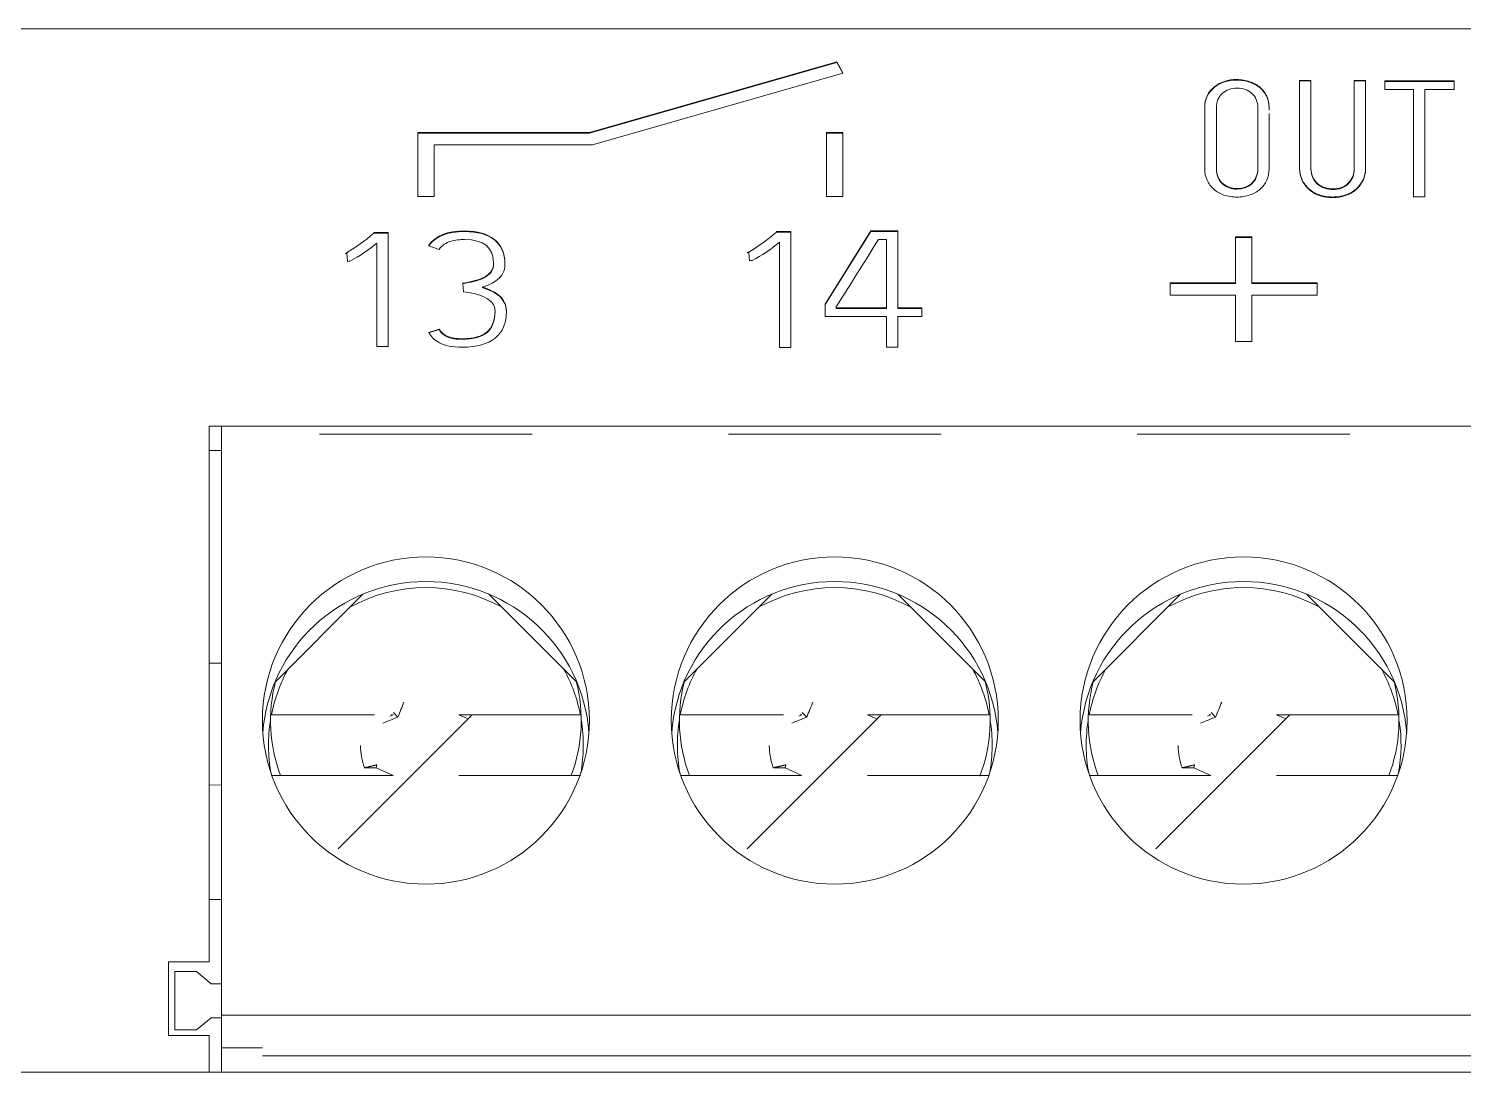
# Model space of a CAD drawing. Header units: millimetres. Extents: x 0 to 14510, y -7775 to 297.
# Drawn here: x 1434.41 to 1451.96, y -1924.46 to -1911.7 of the extents above; entities that cross this region are included whole.
import ezdxf

# ---------------------------------------------------------------- set-up
doc = ezdxf.new("R2010")
doc.units = ezdxf.units.MM
doc.layers.add('eProC - L2', color=41, linetype='Continuous', lineweight=20)

msp = doc.modelspace()

# ---------------------------------------------------------------- linework, layer by layer
at = {"layer": 'eProC - L2', "linetype": 'Continuous'}
for p, q in [((1400.515, -1911.699), (1465.219, -1911.699)), ((1444.294, -1912.105), (1441.269, -1912.97)), ((1444.294, -1912.112), (1441.269, -1912.977)), ((1444.369, -1912.237), (1444.294, -1912.105)), ((1444.294, -1912.112), (1444.294, -1912.105)), ((1444.369, -1912.244), (1444.294, -1912.112)), ((1441.308, -1913.118), (1444.369, -1912.244)), ((1444.369, -1912.244), (1444.369, -1912.237)), ((1449.953, -1912.338), (1449.953, -1912.331)), ((1449.953, -1912.331), (1450.092, -1912.331)), ((1449.953, -1912.338), (1450.092, -1912.338)), ((1450.092, -1912.338), (1450.092, -1912.331)), ((1450.622, -1912.338), (1450.622, -1912.331)), ((1450.622, -1912.331), (1450.761, -1912.331)), ((1450.622, -1912.338), (1450.761, -1912.338)), ((1450.761, -1912.338), (1450.761, -1912.331)), ((1450.997, -1912.344), (1450.997, -1912.336)), ((1450.997, -1912.336), (1451.845, -1912.336)), ((1451.845, -1912.344), (1451.845, -1912.336)), ((1450.997, -1912.344), (1451.845, -1912.344)), ((1450.997, -1912.442), (1450.997, -1912.344)), ((1451.345, -1912.442), (1450.997, -1912.442)), ((1451.345, -1913.754), (1451.345, -1912.442)), ((1451.845, -1912.442), (1451.486, -1912.442)), ((1451.486, -1912.442), (1451.486, -1913.754)), ((1451.845, -1912.344), (1451.845, -1912.442)), ((1441.269, -1912.97), (1439.169, -1912.97)), ((1439.169, -1912.977), (1439.169, -1912.97)), ((1441.269, -1912.977), (1439.169, -1912.977)), ((1439.169, -1912.977), (1439.169, -1913.752)), ((1441.269, -1912.977), (1441.269, -1912.97)), ((1444.369, -1912.97), (1444.169, -1912.97)), ((1444.169, -1912.977), (1444.169, -1912.97)), ((1444.369, -1912.977), (1444.169, -1912.977)), ((1444.169, -1912.977), (1444.169, -1913.752)), ((1444.369, -1912.977), (1444.369, -1912.97)), ((1444.369, -1913.752), (1444.369, -1912.977)), ((1439.369, -1913.752), (1439.369, -1913.118)), ((1439.369, -1913.118), (1441.308, -1913.118)), ((1439.169, -1913.752), (1439.369, -1913.752)), ((1444.169, -1913.752), (1444.369, -1913.752)), ((1451.486, -1913.754), (1451.345, -1913.754)), ((1438.634, -1914.199), (1438.634, -1914.192)), ((1438.634, -1914.192), (1438.806, -1914.192)), ((1438.634, -1914.199), (1438.806, -1914.199)), ((1438.806, -1914.199), (1438.806, -1914.192)), ((1438.806, -1914.199), (1438.806, -1915.586)), ((1443.557, -1914.185), (1443.557, -1914.178)), ((1443.557, -1914.178), (1443.733, -1914.178)), ((1443.557, -1914.185), (1443.733, -1914.185)), ((1443.733, -1914.185), (1443.733, -1914.178)), ((1443.733, -1914.185), (1443.733, -1915.595)), ((1444.15, -1915.065), (1444.711, -1914.171)), ((1444.15, -1915.072), (1444.711, -1914.178)), ((1444.711, -1914.178), (1444.711, -1914.171)), ((1444.711, -1914.171), (1445.041, -1914.171)), ((1444.711, -1914.178), (1445.041, -1914.178)), ((1445.041, -1914.178), (1445.041, -1914.171)), ((1445.041, -1914.178), (1445.041, -1915.118)), ((1449.369, -1914.243), (1449.169, -1914.243)), ((1449.169, -1914.25), (1449.169, -1914.243)), ((1449.369, -1914.25), (1449.169, -1914.25)), ((1449.169, -1914.25), (1449.169, -1914.816)), ((1449.369, -1914.25), (1449.369, -1914.243)), ((1449.369, -1914.816), (1449.369, -1914.25)), ((1438.285, -1914.449), (1438.285, -1914.442)), ((1438.302, -1914.445), (1438.285, -1914.449)), ((1438.31, -1914.544), (1438.302, -1914.445)), ((1438.669, -1915.586), (1438.669, -1914.32)), ((1439.304, -1914.354), (1439.304, -1914.347)), ((1439.43, -1914.398), (1439.304, -1914.354)), ((1443.203, -1914.439), (1443.203, -1914.432)), ((1443.22, -1914.434), (1443.203, -1914.439)), ((1443.228, -1914.535), (1443.22, -1914.434)), ((1443.593, -1915.595), (1443.593, -1914.307)), ((1444.9, -1914.275), (1444.803, -1914.275)), ((1444.9, -1915.118), (1444.9, -1914.275)), ((1440.235, -1914.576), (1440.235, -1914.569)), ((1439.722, -1914.818), (1439.722, -1914.811)), ((1439.73, -1914.915), (1439.722, -1914.818)), ((1448.369, -1914.816), (1448.369, -1914.808)), ((1449.169, -1914.808), (1448.369, -1914.808)), ((1448.369, -1914.816), (1448.369, -1914.957)), ((1449.169, -1914.816), (1448.369, -1914.816)), ((1448.369, -1914.957), (1449.169, -1914.957)), ((1449.169, -1914.957), (1449.169, -1915.523)), ((1450.169, -1914.808), (1449.369, -1914.808)), ((1450.169, -1914.816), (1449.369, -1914.816)), ((1449.369, -1915.523), (1449.369, -1914.957)), ((1449.369, -1914.957), (1450.169, -1914.957)), ((1450.169, -1914.816), (1450.169, -1914.808)), ((1450.169, -1914.957), (1450.169, -1914.816)), ((1444.15, -1915.072), (1444.15, -1915.065)), ((1444.15, -1915.217), (1444.15, -1915.072)), ((1444.288, -1915.093), (1444.288, -1915.118)), ((1444.288, -1915.111), (1444.9, -1915.111)), ((1444.288, -1915.118), (1444.9, -1915.118)), ((1445.041, -1915.111), (1445.335, -1915.111)), ((1445.041, -1915.118), (1445.335, -1915.118)), ((1445.335, -1915.118), (1445.335, -1915.111)), ((1445.335, -1915.118), (1445.335, -1915.217)), ((1440.253, -1915.159), (1440.253, -1915.152)), ((1444.9, -1915.217), (1444.15, -1915.217)), ((1444.9, -1915.592), (1444.9, -1915.217)), ((1445.335, -1915.217), (1445.041, -1915.217)), ((1445.041, -1915.217), (1445.041, -1915.592)), ((1439.305, -1915.412), (1439.431, -1915.371)), ((1439.305, -1915.419), (1439.431, -1915.378)), ((1439.305, -1915.419), (1439.305, -1915.412)), ((1439.431, -1915.378), (1439.431, -1915.371)), ((1438.806, -1915.586), (1438.669, -1915.586)), ((1443.733, -1915.595), (1443.593, -1915.595)), ((1445.041, -1915.592), (1444.9, -1915.592)), ((1449.169, -1915.523), (1449.369, -1915.523)), ((1465.219, -1916.557), (1436.619, -1916.557)), ((1436.619, -1923.107), (1436.619, -1916.557)), ((1436.769, -1916.557), (1436.769, -1916.681)), ((1436.769, -1916.873), (1436.769, -1916.657)), ((1437.969, -1916.657), (1440.569, -1916.657)), ((1442.969, -1916.657), (1445.569, -1916.657)), ((1447.969, -1916.657), (1450.569, -1916.657)), ((1436.619, -1916.857), (1436.769, -1916.857)), ((1436.769, -1916.873), (1436.769, -1917.173)), ((1436.769, -1922.357), (1436.769, -1917.173)), ((1437.424, -1919.686), (1438.499, -1918.611)), ((1440.04, -1918.611), (1441.115, -1919.686)), ((1442.424, -1919.686), (1443.499, -1918.611)), ((1445.04, -1918.611), (1446.115, -1919.686)), ((1447.424, -1919.686), (1448.499, -1918.611)), ((1450.04, -1918.611), (1451.115, -1919.686)), ((1440.174, -1918.757), (1440.18, -1918.751)), ((1445.174, -1918.757), (1445.18, -1918.751)), ((1450.174, -1918.757), (1450.18, -1918.751)), ((1436.619, -1919.457), (1436.769, -1919.457)), ((1438.872, -1920.059), (1438.926, -1920.114)), ((1443.872, -1920.059), (1443.926, -1920.114)), ((1448.872, -1920.059), (1448.926, -1920.114)), ((1437.381, -1920.085), (1437.585, -1920.085)), ((1437.585, -1920.085), (1438.641, -1920.085)), ((1439.836, -1920.085), (1438.196, -1921.725)), ((1438.828, -1920.103), (1438.868, -1920.085)), ((1438.846, -1920.085), (1438.868, -1920.085)), ((1439.897, -1920.085), (1439.671, -1920.085)), ((1439.671, -1920.085), (1439.785, -1920.136)), ((1439.897, -1920.085), (1440.954, -1920.085)), ((1440.954, -1920.085), (1441.158, -1920.085)), ((1442.381, -1920.085), (1442.585, -1920.085)), ((1442.585, -1920.085), (1443.641, -1920.085)), ((1444.836, -1920.085), (1443.196, -1921.725)), ((1443.828, -1920.103), (1443.868, -1920.085)), ((1443.846, -1920.085), (1443.868, -1920.085)), ((1444.897, -1920.085), (1444.671, -1920.085)), ((1444.671, -1920.085), (1444.785, -1920.136)), ((1444.897, -1920.085), (1445.954, -1920.085)), ((1445.954, -1920.085), (1446.158, -1920.085)), ((1447.381, -1920.085), (1447.585, -1920.085)), ((1447.585, -1920.085), (1448.641, -1920.085)), ((1449.836, -1920.085), (1448.196, -1921.725)), ((1448.828, -1920.103), (1448.868, -1920.085)), ((1448.846, -1920.085), (1448.868, -1920.085)), ((1449.897, -1920.085), (1449.671, -1920.085)), ((1449.671, -1920.085), (1449.785, -1920.136)), ((1449.897, -1920.085), (1450.954, -1920.085)), ((1450.954, -1920.085), (1451.158, -1920.085)), ((1438.662, -1920.736), (1438.518, -1920.734)), ((1438.662, -1920.736), (1438.67, -1920.698)), ((1438.868, -1920.828), (1438.662, -1920.736)), ((1443.662, -1920.736), (1443.518, -1920.734)), ((1443.662, -1920.736), (1443.67, -1920.698)), ((1443.868, -1920.828), (1443.662, -1920.736)), ((1448.662, -1920.736), (1448.518, -1920.734)), ((1448.662, -1920.736), (1448.67, -1920.698)), ((1448.868, -1920.828), (1448.662, -1920.736)), ((1437.585, -1920.828), (1437.381, -1920.828)), ((1437.585, -1920.828), (1438.641, -1920.828)), ((1438.641, -1920.828), (1438.868, -1920.828)), ((1439.897, -1920.828), (1439.671, -1920.828)), ((1439.897, -1920.828), (1440.954, -1920.828)), ((1441.158, -1920.828), (1440.954, -1920.828)), ((1442.585, -1920.828), (1442.381, -1920.828)), ((1442.585, -1920.828), (1443.641, -1920.828)), ((1443.641, -1920.828), (1443.868, -1920.828)), ((1444.897, -1920.828), (1444.671, -1920.828)), ((1444.897, -1920.828), (1445.954, -1920.828)), ((1446.158, -1920.828), (1445.954, -1920.828)), ((1447.585, -1920.828), (1447.381, -1920.828)), ((1447.585, -1920.828), (1448.641, -1920.828)), ((1448.641, -1920.828), (1448.868, -1920.828)), ((1449.897, -1920.828), (1449.671, -1920.828)), ((1449.897, -1920.828), (1450.954, -1920.828)), ((1451.158, -1920.828), (1450.954, -1920.828)), ((1436.619, -1920.944), (1436.769, -1920.945)), ((1436.619, -1922.344), (1436.769, -1922.345)), ((1436.769, -1922.357), (1436.769, -1922.657)), ((1436.769, -1922.357), (1436.769, -1923.257)), ((1436.119, -1923.107), (1436.119, -1924.007)), ((1436.119, -1923.107), (1436.619, -1923.107)), ((1436.462, -1923.225), (1436.199, -1923.225)), ((1436.199, -1923.225), (1436.199, -1923.939)), ((1436.641, -1923.375), (1436.462, -1923.225)), ((1436.769, -1923.375), (1436.641, -1923.375)), ((1436.769, -1923.757), (1436.769, -1923.257)), ((1436.462, -1923.939), (1436.641, -1923.789)), ((1436.641, -1923.789), (1436.769, -1923.789)), ((1436.769, -1923.757), (1436.769, -1924.157)), ((1436.769, -1923.757), (1466.769, -1923.757)), ((1436.619, -1924.007), (1436.119, -1924.007)), ((1436.199, -1923.939), (1436.462, -1923.939)), ((1436.619, -1924.164), (1436.619, -1924.007)), ((1436.619, -1924.164), (1436.619, -1924.457)), ((1436.769, -1924.257), (1436.769, -1924.157)), ((1437.269, -1924.157), (1436.769, -1924.157)), ((1436.769, -1924.257), (1436.769, -1924.457)), ((1437.269, -1924.257), (1467.269, -1924.257)), ((1436.619, -1924.457), (1400.019, -1924.457)), ((1436.619, -1924.457), (1436.769, -1924.457)), ((1436.769, -1924.457), (1466.769, -1924.457))]:
    msp.add_line(p, q, dxfattribs=at)
for centre in [(1439.269, -1920.157), (1444.269, -1920.157), (1449.269, -1920.157)]:
    msp.add_circle(centre, 2, dxfattribs=at)
for centre, radius, start, end in [((1436.909, -1912.164), 2.667, 301.0591, 310.272), ((1441.804, -1912.117), 2.711, 301.0591, 310.272), ((1437.607, -1913.087), 1.627, 296.7445, 310.7519), ((1442.513, -1913.055), 1.654, 296.7445, 310.7519), ((1395.26, -1883.652), 58.244, 327.32954, 328.28014), ((1438.301, -1914.358), 0.186, 272.8803, 281.7718), ((1443.219, -1914.347), 0.189, 272.8803, 281.7718), ((1439.269, -1920.457), 2, 4.3012, 175.6988), ((1444.269, -1920.457), 2, 4.3012, 175.6988), ((1449.269, -1920.457), 2, 4.3012, 175.6988), ((1439.269, -1920.457), 1.925, 61.0462, 118.9538), ((1444.269, -1920.457), 1.925, 61.0462, 118.9538), ((1449.269, -1920.457), 1.925, 61.0462, 118.9538), ((1439.269, -1920.457), 1.925, 151.0462, 168.8748), ((1439.269, -1920.457), 1.925, 11.1252, 28.9538), ((1444.269, -1920.457), 1.925, 151.0462, 168.8748), ((1444.269, -1920.457), 1.925, 11.1252, 28.9538), ((1449.269, -1920.457), 1.925, 151.0462, 168.8748), ((1449.269, -1920.457), 1.925, 11.1252, 28.9538), ((1439.269, -1920.157), 1.9, 165.4541, 200.6946), ((1439.269, -1920.157), 1.9, 339.3054, 14.5459), ((1444.269, -1920.157), 1.9, 165.4541, 200.6946), ((1444.269, -1920.157), 1.9, 339.1032, 14.5459), ((1449.269, -1920.157), 1.9, 165.4541, 200.6946), ((1449.269, -1920.157), 1.9, 339.3054, 14.5459), ((1427.845, -1915.528), 11.993, 337.5205, 338.4637), ((1432.845, -1915.528), 11.993, 337.5205, 338.4637), ((1437.845, -1915.528), 11.993, 337.5205, 338.4637), ((1439.269, -1920.457), 1.925, 170.7516, 190.192), ((1434.341, -1909.033), 11.992, 291.5364, 292.4795), ((1439.269, -1920.457), 1.925, 349.808, 9.2484), ((1444.269, -1920.457), 1.925, 170.7516, 190.192), ((1439.341, -1909.033), 11.992, 291.5364, 292.4795), ((1444.269, -1920.457), 1.925, 349.808, 9.2484), ((1449.269, -1920.457), 1.925, 170.7516, 190.192), ((1444.341, -1909.033), 11.992, 291.5364, 292.4795), ((1449.269, -1920.457), 1.925, 349.808, 8.5784), ((1439.269, -1920.457), 0.801, 180.4339, 200.2434), ((1444.269, -1920.457), 0.801, 180.4339, 200.2434), ((1449.269, -1920.457), 0.801, 180.4339, 200.2434)]:
    msp.add_arc(centre, radius, start, end, dxfattribs=at)
for points, knots in [([(1448.911, -1912.409), (1448.985, -1912.35), (1449.077, -1912.321), (1449.244, -1912.321), (1449.296, -1912.329), (1449.345, -1912.347), (1449.394, -1912.365), (1449.437, -1912.388), (1449.471, -1912.417), (1449.506, -1912.448), (1449.534, -1912.484), (1449.552, -1912.525), (1449.571, -1912.566), (1449.581, -1912.61), (1449.581, -1912.659), (1449.581, -1912.668), (1449.581, -1912.678), (1449.581, -1912.687)], [0, 0, 0, 0, 0.0635108, 0.0635108, 0.0971792, 0.0971792, 0.0971792, 0.1302378, 0.1302378, 0.1302378, 0.1657008, 0.1657008, 0.1657008, 0.204921, 0.204921, 0.204921, 0.2130577, 0.2130577, 0.2130577, 0.2130577]), ([(1448.911, -1912.416), (1448.985, -1912.357), (1449.077, -1912.328), (1449.244, -1912.328), (1449.296, -1912.336), (1449.345, -1912.354), (1449.394, -1912.372), (1449.437, -1912.395), (1449.471, -1912.424), (1449.506, -1912.455), (1449.534, -1912.491), (1449.552, -1912.532), (1449.571, -1912.573), (1449.581, -1912.618), (1449.581, -1912.666), (1449.581, -1912.675), (1449.581, -1912.685), (1449.581, -1912.694)], [0, 0, 0, 0, 0.0635108, 0.0635108, 0.0971792, 0.0971792, 0.0971792, 0.1302378, 0.1302378, 0.1302378, 0.1657008, 0.1657008, 0.1657008, 0.204921, 0.204921, 0.204921, 0.2130577, 0.2130577, 0.2130577, 0.2130577]), ([(1450.761, -1912.366), (1450.761, -1912.712), (1450.761, -1913.057), (1450.761, -1913.403), (1450.761, -1913.456), (1450.75, -1913.503), (1450.708, -1913.59), (1450.679, -1913.628), (1450.644, -1913.659), (1450.607, -1913.691), (1450.565, -1913.715), (1450.468, -1913.748), (1450.414, -1913.757), (1450.3, -1913.757), (1450.247, -1913.748), (1450.197, -1913.732), (1450.149, -1913.715), (1450.107, -1913.691), (1450.07, -1913.659), (1450.034, -1913.629), (1450.006, -1913.59), (1449.964, -1913.503), (1449.953, -1913.456), (1449.953, -1913.403), (1449.953, -1913.045), (1449.953, -1912.688), (1449.953, -1912.331)], [0.0111339, 0.0111339, 0.0111339, 0.0111339, 0.3392794, 0.3392794, 0.3392794, 0.3827396, 0.3827396, 0.4261999, 0.4261999, 0.4261999, 0.4628159, 0.4628159, 0.4994319, 0.4994319, 0.5368994, 0.5368994, 0.5368994, 0.5737964, 0.5737964, 0.5737964, 0.6172571, 0.6172571, 0.6607177, 0.6607177, 0.6607177, 1, 1, 1, 1]), ([(1450.761, -1912.338), (1450.761, -1912.695), (1450.761, -1913.053), (1450.761, -1913.41), (1450.761, -1913.463), (1450.75, -1913.51), (1450.708, -1913.597), (1450.679, -1913.636), (1450.644, -1913.666), (1450.607, -1913.698), (1450.565, -1913.722), (1450.468, -1913.755), (1450.414, -1913.764), (1450.3, -1913.764), (1450.247, -1913.755), (1450.197, -1913.739), (1450.149, -1913.722), (1450.107, -1913.698), (1450.07, -1913.666), (1450.034, -1913.636), (1450.006, -1913.597), (1449.964, -1913.51), (1449.953, -1913.463), (1449.953, -1913.41), (1449.953, -1913.053), (1449.953, -1912.695), (1449.953, -1912.338)], [0, 0, 0, 0, 0.339279, 0.339279, 0.339279, 0.38274, 0.38274, 0.4262, 0.4262, 0.4262, 0.462816, 0.462816, 0.499432, 0.499432, 0.536899, 0.536899, 0.536899, 0.573796, 0.573796, 0.573796, 0.617257, 0.617257, 0.660718, 0.660718, 0.660718, 1, 1, 1, 1]), ([(1450.092, -1912.338), (1450.092, -1912.696), (1450.092, -1913.053), (1450.092, -1913.411), (1450.092, -1913.454), (1450.1, -1913.492), (1450.116, -1913.524), (1450.131, -1913.556), (1450.153, -1913.582), (1450.178, -1913.603), (1450.202, -1913.624), (1450.23, -1913.639), (1450.262, -1913.649), (1450.295, -1913.66), (1450.326, -1913.665), (1450.438, -1913.665), (1450.501, -1913.642), (1450.549, -1913.594), (1450.597, -1913.546), (1450.622, -1913.486), (1450.622, -1913.411), (1450.622, -1913.053), (1450.622, -1912.696), (1450.622, -1912.338)], [0, 0, 0, 0, 0.376327, 0.376327, 0.376327, 0.416692, 0.416692, 0.416692, 0.448513, 0.448513, 0.448513, 0.475204, 0.475204, 0.475204, 0.497996, 0.497996, 0.555926, 0.555926, 0.555926, 0.623698, 0.623698, 0.623698, 1, 1, 1, 1]), ([(1448.793, -1912.707), (1448.793, -1912.691), (1448.793, -1912.675), (1448.793, -1912.659), (1448.793, -1912.556), (1448.833, -1912.472), (1448.911, -1912.409)], [0.90832516, 0.90832516, 0.90832516, 0.90832516, 0.92221951, 0.92221951, 0.92221951, 1, 1, 1, 1]), ([(1449.581, -1912.734), (1449.581, -1912.959), (1449.581, -1913.185), (1449.581, -1913.411), (1449.581, -1913.462), (1449.572, -1913.508), (1449.552, -1913.551), (1449.533, -1913.593), (1449.506, -1913.63), (1449.471, -1913.661), (1449.437, -1913.69), (1449.395, -1913.715), (1449.345, -1913.732), (1449.296, -1913.749), (1449.244, -1913.758), (1449.129, -1913.758), (1449.077, -1913.75), (1449.028, -1913.733), (1448.981, -1913.717), (1448.939, -1913.692), (1448.904, -1913.662), (1448.868, -1913.631), (1448.842, -1913.594), (1448.802, -1913.508), (1448.793, -1913.462), (1448.793, -1913.411), (1448.793, -1913.162), (1448.793, -1912.914), (1448.793, -1912.666), (1448.793, -1912.563), (1448.833, -1912.479), (1448.911, -1912.416)], [0.2245126, 0.2245126, 0.2245126, 0.2245126, 0.4198747, 0.4198747, 0.4198747, 0.4609447, 0.4609447, 0.4609447, 0.4968814, 0.4968814, 0.4968814, 0.5301169, 0.5301169, 0.5301169, 0.5639298, 0.5639298, 0.5969743, 0.5969743, 0.5969743, 0.6300103, 0.6300103, 0.6300103, 0.6686207, 0.6686207, 0.7072311, 0.7072311, 0.7072311, 0.9222195, 0.9222195, 0.9222195, 1, 1, 1, 1]), ([(1449.019, -1913.603), (1449.065, -1913.639), (1449.119, -1913.661), (1449.187, -1913.66), (1449.261, -1913.659), (1449.323, -1913.638), (1449.37, -1913.594), (1449.418, -1913.549), (1449.442, -1913.489), (1449.442, -1913.412), (1449.442, -1913.163), (1449.442, -1912.914), (1449.442, -1912.665), (1449.442, -1912.592), (1449.418, -1912.534), (1449.371, -1912.491), (1449.324, -1912.448), (1449.263, -1912.426), (1449.115, -1912.426), (1449.056, -1912.448), (1449.007, -1912.491), (1448.96, -1912.534), (1448.936, -1912.592), (1448.936, -1912.665), (1448.936, -1912.914), (1448.936, -1913.163), (1448.936, -1913.412), (1448.936, -1913.495), (1448.964, -1913.559), (1449.019, -1913.603)], [0, 0, 0, 0, 0.047885, 0.047885, 0.047885, 0.100803, 0.100803, 0.100803, 0.168476, 0.168476, 0.168476, 0.430925, 0.430925, 0.430925, 0.49565, 0.49565, 0.49565, 0.549656, 0.549656, 0.600869, 0.600869, 0.600869, 0.665602, 0.665602, 0.665602, 0.928086, 0.928086, 0.928086, 1, 1, 1, 1]), ([(1448.936, -1913.345), (1448.936, -1913.365), (1448.936, -1913.385), (1448.936, -1913.405), (1448.936, -1913.488), (1448.964, -1913.552), (1449.019, -1913.596)], [0.90707508, 0.90707508, 0.90707508, 0.90707508, 0.92808574, 0.92808574, 0.92808574, 1, 1, 1, 1]), ([(1449.019, -1913.596), (1449.065, -1913.632), (1449.119, -1913.654), (1449.187, -1913.653), (1449.261, -1913.652), (1449.323, -1913.631), (1449.37, -1913.587), (1449.418, -1913.542), (1449.442, -1913.482), (1449.442, -1913.405), (1449.442, -1913.395), (1449.442, -1913.385), (1449.442, -1913.375)], [0, 0, 0, 0, 0.0478846, 0.0478846, 0.0478846, 0.1008025, 0.1008025, 0.1008025, 0.1684761, 0.1684761, 0.1684761, 0.1788615, 0.1788615, 0.1788615, 0.1788615]), ([(1450.092, -1913.38), (1450.092, -1913.388), (1450.092, -1913.396), (1450.092, -1913.404), (1450.092, -1913.447), (1450.1, -1913.485), (1450.116, -1913.517), (1450.131, -1913.549), (1450.153, -1913.575), (1450.178, -1913.596), (1450.202, -1913.617), (1450.23, -1913.632), (1450.262, -1913.642), (1450.295, -1913.653), (1450.326, -1913.658), (1450.438, -1913.658), (1450.501, -1913.635), (1450.549, -1913.587), (1450.597, -1913.539), (1450.622, -1913.479), (1450.622, -1913.404), (1450.622, -1913.396), (1450.622, -1913.388), (1450.622, -1913.38)], [0.3680264, 0.3680264, 0.3680264, 0.3680264, 0.3763273, 0.3763273, 0.3763273, 0.4166923, 0.4166923, 0.4166923, 0.448513, 0.448513, 0.448513, 0.4752038, 0.4752038, 0.4752038, 0.4979961, 0.4979961, 0.5559264, 0.5559264, 0.5559264, 0.623698, 0.623698, 0.623698, 0.6319731, 0.6319731, 0.6319731, 0.6319731]), ([(1439.304, -1914.347), (1439.385, -1914.231), (1439.531, -1914.172), (1439.9, -1914.172), (1440.022, -1914.206), (1440.106, -1914.275), (1440.191, -1914.344), (1440.235, -1914.441), (1440.235, -1914.569), (1440.235, -1914.569), (1440.235, -1914.569)], [0, 0, 0, 0, 0.2806249, 0.2806249, 0.4919597, 0.4919597, 0.4919597, 0.7027585, 0.7027585, 0.7028784, 0.7028784, 0.7028784, 0.7028784]), ([(1439.304, -1914.354), (1439.385, -1914.238), (1439.531, -1914.179), (1439.9, -1914.179), (1440.022, -1914.213), (1440.106, -1914.282), (1440.191, -1914.351), (1440.235, -1914.448), (1440.235, -1914.621), (1440.227, -1914.658), (1440.193, -1914.719), (1440.171, -1914.745), (1440.117, -1914.789), (1440.087, -1914.807), (1440.022, -1914.837), (1439.988, -1914.85), (1439.956, -1914.861)], [0, 0, 0, 0, 0.280625, 0.280625, 0.49196, 0.49196, 0.49196, 0.702759, 0.702759, 0.777069, 0.777069, 0.851379, 0.851379, 0.92569, 0.92569, 1, 1, 1, 1]), ([(1439.722, -1914.818), (1439.766, -1914.809), (1439.81, -1914.799), (1439.854, -1914.789), (1439.9, -1914.779), (1439.94, -1914.765), (1440.01, -1914.73), (1440.04, -1914.708), (1440.062, -1914.681), (1440.084, -1914.653), (1440.097, -1914.619), (1440.097, -1914.377), (1439.978, -1914.276), (1439.714, -1914.276), (1439.685, -1914.278), (1439.656, -1914.282), (1439.627, -1914.285), (1439.598, -1914.29), (1439.571, -1914.299), (1439.544, -1914.308), (1439.518, -1914.32), (1439.493, -1914.335), (1439.468, -1914.351), (1439.448, -1914.373), (1439.43, -1914.398)], [0, 0, 0, 0, 0.088584, 0.088584, 0.088584, 0.172946, 0.172946, 0.257307, 0.257307, 0.257307, 0.34789, 0.34789, 0.766113, 0.766113, 0.81437, 0.81437, 0.81437, 0.870663, 0.870663, 0.870663, 0.930168, 0.930168, 0.930168, 1, 1, 1, 1]), ([(1439.722, -1914.811), (1439.766, -1914.802), (1439.81, -1914.792), (1439.854, -1914.782), (1439.9, -1914.771), (1439.94, -1914.758), (1440.01, -1914.723), (1440.04, -1914.701), (1440.062, -1914.673), (1440.084, -1914.646), (1440.097, -1914.612), (1440.097, -1914.569), (1440.097, -1914.568), (1440.097, -1914.568)], [0, 0, 0, 0, 0.0885845, 0.0885845, 0.0885845, 0.1729457, 0.1729457, 0.2573069, 0.2573069, 0.2573069, 0.3478898, 0.3478898, 0.3482728, 0.3482728, 0.3482728, 0.3482728]), ([(1439.956, -1914.861), (1440.001, -1914.878), (1440.043, -1914.895), (1440.118, -1914.932), (1440.149, -1914.952), (1440.174, -1914.975), (1440.199, -1914.998), (1440.217, -1915.026), (1440.245, -1915.086), (1440.253, -1915.12), (1440.253, -1915.299), (1440.208, -1915.407), (1440.115, -1915.481), (1440.023, -1915.556), (1439.892, -1915.593), (1439.653, -1915.593), (1439.597, -1915.589), (1439.506, -1915.569), (1439.466, -1915.556), (1439.434, -1915.538), (1439.402, -1915.521), (1439.374, -1915.503), (1439.335, -1915.461), (1439.318, -1915.44), (1439.305, -1915.419)], [0, 0, 0, 0, 0.068575, 0.068575, 0.13715, 0.13715, 0.13715, 0.20497, 0.20497, 0.27279, 0.27279, 0.519847, 0.519847, 0.519847, 0.733033, 0.733033, 0.81258, 0.81258, 0.892128, 0.892128, 0.892128, 0.946064, 0.946064, 1, 1, 1, 1]), ([(1439.431, -1915.378), (1439.457, -1915.42), (1439.492, -1915.45), (1439.58, -1915.487), (1439.641, -1915.497), (1439.718, -1915.496), (1439.853, -1915.494), (1439.953, -1915.468), (1440.08, -1915.358), (1440.113, -1915.272), (1440.115, -1915.156), (1440.116, -1915.117), (1440.102, -1915.082), (1440.079, -1915.052), (1440.056, -1915.023), (1440.023, -1915), (1439.985, -1914.982), (1439.948, -1914.964), (1439.908, -1914.949), (1439.862, -1914.938), (1439.818, -1914.927), (1439.774, -1914.92), (1439.73, -1914.915)], [0, 0, 0, 0, 0.108728, 0.108728, 0.217456, 0.217456, 0.217456, 0.435809, 0.435809, 0.654162, 0.654162, 0.654162, 0.747592, 0.747592, 0.747592, 0.831935, 0.831935, 0.831935, 0.916621, 0.916621, 0.916621, 1, 1, 1, 1]), ([(1439.956, -1914.854), (1440.001, -1914.871), (1440.043, -1914.888), (1440.118, -1914.925), (1440.149, -1914.945), (1440.174, -1914.968), (1440.199, -1914.991), (1440.217, -1915.019), (1440.245, -1915.079), (1440.253, -1915.113), (1440.253, -1915.152)], [0, 0, 0, 0, 0.0685751, 0.0685751, 0.1371503, 0.1371503, 0.1371503, 0.2049699, 0.2049699, 0.2725817, 0.2725817, 0.2725817, 0.2725817]), ([(1439.431, -1915.371), (1439.457, -1915.413), (1439.492, -1915.443), (1439.58, -1915.48), (1439.641, -1915.49), (1439.718, -1915.489), (1439.853, -1915.487), (1439.953, -1915.461), (1440.08, -1915.351), (1440.113, -1915.265), (1440.115, -1915.149), (1440.115, -1915.148), (1440.115, -1915.147), (1440.115, -1915.146)], [0, 0, 0, 0, 0.1087278, 0.1087278, 0.2174557, 0.2174557, 0.2174557, 0.4358088, 0.4358088, 0.654162, 0.654162, 0.654162, 0.6565418, 0.6565418, 0.6565418, 0.6565418])]:
    msp.add_open_spline(points, degree=3, knots=knots, dxfattribs=at)
for points in [[(1438.518, -1920.734), (1438.594, -1920.716), (1438.67, -1920.698)], [(1443.518, -1920.734), (1443.594, -1920.716), (1443.67, -1920.698)], [(1448.518, -1920.734), (1448.594, -1920.716), (1448.67, -1920.698)]]:
    msp.add_open_spline(points, degree=2, dxfattribs=at)

doc.saveas('drawing.dxf')
